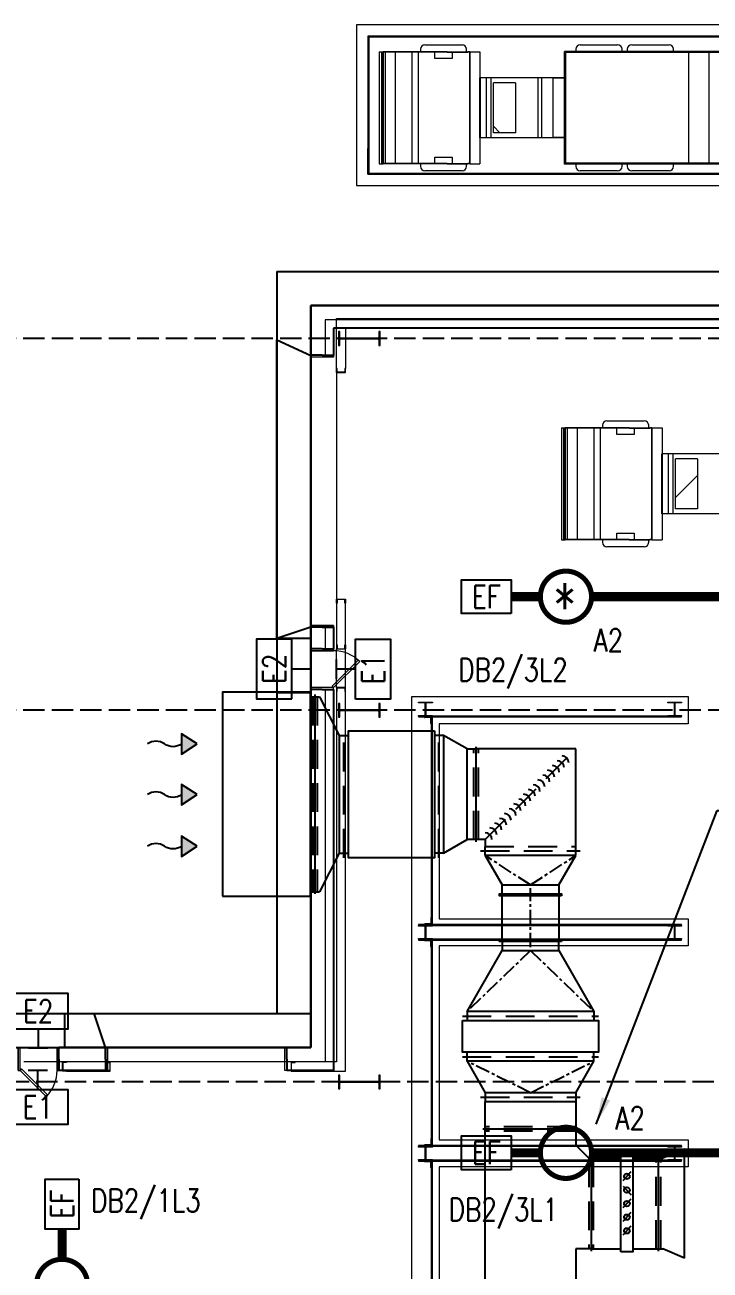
# Model space of a CAD drawing. Header units: millimetres. Extents: x 91119 to 433967, y 16708 to 144224.
# Drawn here: x 291273 to 306397, y 115742 to 143214 of the extents above; entities that cross this region are included whole.
import ezdxf
from ezdxf.enums import TextEntityAlignment as Align

# ---------------------------------------------------------------- set-up
doc = ezdxf.new("R2010")
doc.units = ezdxf.units.MM
doc.header["$LTSCALE"] = 100
for name, pattern in [('121217 IES and EMR$0$XKITLINE03', [6.299213, 4.724409, -1.574803]), ('CENTER', [50.8, 31.75, -6.35, 6.35, -6.35]), ('DASHED', [19.05, 12.7, -6.35]), ('HIDDEN', [9.525, 6.35, -3.175])]:
    doc.linetypes.add(name, pattern=pattern)
doc.layers.add('121217 IES and EMR$0$G3 Fab Prts-22 Door-Plan', color=7, linetype='Continuous', lineweight=5)
for name, color, linetype in [('121217 IES and EMR$0$grid', 8, 'Continuous'), ('121217 IES and EMR$0$layout', 8, 'Continuous'), ('121217 IES and EMR$0$Xref', 8, 'Continuous'), ('Lighting', 5, 'Continuous'), ('Text', 7, 'Continuous'), ('Vent', 3, 'Continuous')]:
    doc.layers.add(name, color=color, linetype=linetype)
doc.styles.add('ROMANS', font='romans.shx', dxfattribs={"width": 0.8, "height": 2.5})
doc.styles.get("Standard").update_dxf_attribs({"font": '', "width": 0.9, "height": 2.5})
doc.styles.get('Standard').set_extended_font_data('@Arial Unicode MS')
doc.dimstyles.new('1-100', dxfattribs={"dimtxt": 250, "dimasz": 250, "dimexe": 10, "dimexo": 10, "dimgap": 10, "dimtad": 0, "dimtih": 1, "dimtoh": 1, "dimzin": 0, "dimdsep": 46, "dimtxsty": 'Standard', "dimcen": 0.09, "dimclrd": 256, "dimclre": 256, "dimclrt": 256, "dimadec": 0, "dimazin": 0, "dimtfac": 1, "dimtofl": 0, "dimtmove": 0, "dimatfit": 3, "dimfxl": 0, "dimtolj": 1, "dimtzin": 0, "dimarcsym": 0})

# ---------------------------------------------------------------- blocks, each defined once
blk = doc.blocks.new('121217 IES and EMR$0$Group-78-1')
at = {"layer": '121217 IES and EMR$0$G3 Fab Prts-22 Door-Plan', "color": 7, "linetype": 'Continuous', "lineweight": 5, "transparency": 33554687, "flags": 128}
blk.add_lwpolyline([(-408, 250), (169, 827), (200, 796), (-377, 219)], close=True, dxfattribs=at)
blk = doc.blocks.new('121217 IES and EMR$0$Group-79-1')
at = {"layer": '121217 IES and EMR$0$G3 Fab Prts-22 Door-Plan', "color": 7, "linetype": 'Continuous', "lineweight": 5, "transparency": 33554687}
for p, q in [((-408, 250), (169, 827)), ((169, 827), (200, 796)), ((-377, 219), (200, 796)), ((-408, 250), (-377, 219))]:
    blk.add_line(p, q, dxfattribs=at)
at = {"layer": '121217 IES and EMR$0$G3 Fab Prts-22 Door-Plan', "color": 7, "transparency": 33554687}
blk.add_blockref('121217 IES and EMR$0$Group-78-1', (0, 0), dxfattribs=at)
blk = doc.blocks.new('121217 IES and EMR$0$Group-74-1')
at = {"layer": '121217 IES and EMR$0$G3 Fab Prts-22 Door-Plan', "color": 7, "linetype": 'Continuous', "lineweight": 5, "transparency": 33554687}
for p, q in [((-450, 250.5), (-450, -250.5)), ((450, 250.5), (450, -250.5))]:
    blk.add_line(p, q, dxfattribs=at)
blk = doc.blocks.new('121217 IES and EMR$0$Group-75-1')
at = {"layer": '121217 IES and EMR$0$G3 Fab Prts-22 Door-Plan', "color": 7, "linetype": 'Continuous', "lineweight": 5, "transparency": 33554687, "flags": 128}
for points in [[(-450, 250.5), (-408, 250.5), (-408, -250.5), (-450, -250.5)], [(408, 250.5), (450, 250.5), (450, -250.5), (408, -250.5)]]:
    blk.add_lwpolyline(points, close=True, dxfattribs=at)
blk = doc.blocks.new('121217 IES and EMR$0$Group-81-1')
at = {"layer": '121217 IES and EMR$0$G3 Fab Prts-22 Door-Plan', "color": 7, "linetype": 'Continuous', "lineweight": 5, "transparency": 33554687}
for p, q in [((-2000, 250.5), (-2000, -250.5)), ((2000, 250.5), (2000, -250.5))]:
    blk.add_line(p, q, dxfattribs=at)
blk = doc.blocks.new('121217 IES and EMR$0$Group-82-1')
at = {"layer": '121217 IES and EMR$0$G3 Fab Prts-22 Door-Plan', "color": 7, "linetype": 'Continuous', "lineweight": 5, "transparency": 33554687, "flags": 128}
for points in [[(-2000, 250.5), (-1958, 250.5), (-1958, -250.5), (-2000, -250.5)], [(1958, 250.5), (2000, 250.5), (2000, -250.5), (1958, -250.5)]]:
    blk.add_lwpolyline(points, close=True, dxfattribs=at)
blk = doc.blocks.new('121217 IES and EMR$0$Group-118-1')
at = {"layer": '121217 IES and EMR$0$G3 Fab Prts-22 Door-Plan', "color": 7, "linetype": 'Continuous', "lineweight": 5, "transparency": 33554687}
for p, q in [((-3000, 250.5), (-3000, -250.5)), ((3000, 250.5), (3000, -250.5))]:
    blk.add_line(p, q, dxfattribs=at)
blk = doc.blocks.new('121217 IES and EMR$0$Group-119-1')
at = {"layer": '121217 IES and EMR$0$G3 Fab Prts-22 Door-Plan', "color": 7, "linetype": 'Continuous', "lineweight": 5, "transparency": 33554687, "flags": 128}
for points in [[(-3000, 250.5), (-2958, 250.5), (-2958, -250.5), (-3000, -250.5)], [(2958, 250.5), (3000, 250.5), (3000, -250.5), (2958, -250.5)]]:
    blk.add_lwpolyline(points, close=True, dxfattribs=at)
blk = doc.blocks.new('121217 IES and EMR$0$Group-125-1')
at = {"layer": '121217 IES and EMR$0$G3 Fab Prts-22 Door-Plan', "color": 7, "linetype": 'Continuous', "lineweight": 5, "transparency": 33554687, "flags": 128}
blk.add_lwpolyline([(-408, 250), (169, 827), (200, 796), (-377, 219)], close=True, dxfattribs=at)
blk = doc.blocks.new('121217 IES and EMR$0$Group-126-1')
at = {"layer": '121217 IES and EMR$0$G3 Fab Prts-22 Door-Plan', "color": 7, "linetype": 'Continuous', "lineweight": 5, "transparency": 33554687}
for p, q in [((-408, 250), (169, 827)), ((169, 827), (200, 796)), ((-377, 219), (200, 796)), ((-408, 250), (-377, 219))]:
    blk.add_line(p, q, dxfattribs=at)
at = {"layer": '121217 IES and EMR$0$G3 Fab Prts-22 Door-Plan', "color": 7, "transparency": 33554687}
blk.add_blockref('121217 IES and EMR$0$Group-125-1', (0, 0), dxfattribs=at)
blk = doc.blocks.new('121217 IES and EMR$0$Group-121-1')
at = {"layer": '121217 IES and EMR$0$G3 Fab Prts-22 Door-Plan', "color": 7, "linetype": 'Continuous', "lineweight": 5, "transparency": 33554687}
for p, q in [((-450, 250.5), (-450, -250.5)), ((450, 250.5), (450, -250.5))]:
    blk.add_line(p, q, dxfattribs=at)
blk = doc.blocks.new('121217 IES and EMR$0$Group-122-1')
at = {"layer": '121217 IES and EMR$0$G3 Fab Prts-22 Door-Plan', "color": 7, "linetype": 'Continuous', "lineweight": 5, "transparency": 33554687, "flags": 128}
for points in [[(-450, 250.5), (-408, 250.5), (-408, -250.5), (-450, -250.5)], [(408, 250.5), (450, 250.5), (450, -250.5), (408, -250.5)]]:
    blk.add_lwpolyline(points, close=True, dxfattribs=at)

msp = doc.modelspace()

# ---------------------------------------------------------------- hatches: boundary and pattern name
at = {"layer": 'Vent', "linetype": 'Continuous'}
for points in [[(295078, 127350), (294730, 127575), (294730, 127125)], [(295078, 126232), (294730, 126457), (294730, 126007)], [(295078, 125093), (294730, 125318), (294730, 124868)]]:
    msp.add_hatch(color=256, dxfattribs=at).paths.add_polyline_path(points)

# ---------------------------------------------------------------- linework, layer by layer
at = {"layer": '121217 IES and EMR$0$grid', "linetype": '121217 IES and EMR$0$XKITLINE03'}
for p, q in [((341471, 136294), (284783, 136294)), ((341471, 128094), (284783, 128094)), ((356246, 119894), (284783, 119894))]:
    msp.add_line(p, q, dxfattribs=at)
at = {"layer": '121217 IES and EMR$0$layout', "transparency": 33554687}
for p, q in [((296835, 137775), (339766, 137775)), ((296835, 137775), (296835, 121400)), ((296835, 137775), (339766, 137775)), ((296835, 137775), (296835, 129687)), ((297585, 137025), (297585, 120650)), ((297585, 137025), (339016, 137025)), ((297585, 137025), (297585, 135925)), ((339016, 137025), (297585, 137025)), ((298086, 136524), (298086, 135925)), ((338515, 136524), (298086, 136524)), ((296835, 129687), (297585, 129687)), ((297585, 129925), (297585, 129450)), ((298086, 129925), (298086, 129450)), ((296835, 128487), (297585, 128487)), ((296835, 128487), (296835, 121400)), ((297585, 128550), (297585, 120650)), ((298086, 128550), (298086, 120149)), ((257446, 121400), (296835, 121400)), ((292149, 121400), (292149, 120650)), ((292149, 121400), (296835, 121400)), ((258196, 120650), (297585, 120650)), ((293051, 120650), (292026, 120650)), ((297585, 120650), (297051, 120650)), ((293051, 120149), (292026, 120149)), ((298086, 120149), (297051, 120149))]:
    msp.add_line(p, q, dxfattribs=at)
at = {"layer": '121217 IES and EMR$0$layout'}
for p, q in [((297585, 120650), (297585, 137025)), ((297585, 137025), (339016, 137025)), ((296835, 129675), (296835, 136269)), ((296835, 136269), (297585, 135921)), ((297836, 135925), (297585, 135925)), ((297585, 135925), (297585, 135925)), ((297585, 135925), (297585, 135925)), ((297585, 135921), (297585, 129925)), ((297836, 135925), (298086, 135925)), ((298086, 135925), (298086, 135925)), ((298086, 135925), (298086, 135925)), ((297585, 129925), (296835, 129675)), ((297836, 129925), (297585, 129925)), ((297585, 129925), (297585, 129925)), ((297585, 129925), (297585, 129925)), ((297836, 129925), (298086, 129925)), ((298086, 129925), (298086, 129925)), ((298086, 129925), (298086, 129925)), ((297836, 129450), (297585, 129450)), ((297585, 129450), (297585, 129450)), ((297585, 129450), (297585, 129450)), ((297836, 129450), (298086, 129450)), ((298086, 129450), (298086, 129450)), ((298086, 129450), (298086, 129450)), ((297836, 128550), (297585, 128550)), ((297585, 128550), (297585, 128550)), ((297585, 128550), (297585, 128550)), ((297836, 128550), (298086, 128550)), ((298086, 128550), (298086, 128550)), ((298086, 128550), (298086, 128550)), ((293051, 120650), (292801, 121400)), ((292801, 121400), (297585, 121400)), ((297585, 121400), (297585, 120650)), ((258196, 120650), (297585, 120650)), ((292026, 120399), (292026, 120650)), ((292026, 120650), (292026, 120650)), ((292026, 120650), (292026, 120650)), ((297585, 120650), (293051, 120650)), ((293051, 120399), (293051, 120650)), ((293051, 120650), (293051, 120650)), ((293051, 120650), (293051, 120650)), ((297051, 120399), (297051, 120650)), ((297051, 120650), (297051, 120650)), ((297051, 120650), (297051, 120650)), ((292026, 120399), (292026, 120149)), ((293051, 120399), (293051, 120149)), ((297051, 120399), (297051, 120149)), ((292026, 120149), (292026, 120149)), ((292026, 120149), (292026, 120149)), ((293051, 120149), (293051, 120149)), ((293051, 120149), (293051, 120149)), ((297051, 120149), (297051, 120149)), ((297051, 120149), (297051, 120149))]:
    msp.add_line(p, q, dxfattribs=at)
at = {"layer": '121217 IES and EMR$0$layout', "linetype": 'Continuous', "lineweight": 5, "transparency": 33554687}
for p, q in [((297901, 136709), (297901, 135925)), ((297901, 136709), (297901, 135925)), ((338700, 136709), (297901, 136709)), ((338700, 136709), (297901, 136709)), ((297585, 135925), (297585, 135883)), ((298086, 135883), (297585, 135883)), ((298086, 135925), (298086, 135883)), ((297585, 129925), (297585, 129967)), ((298086, 129967), (297585, 129967)), ((298086, 129925), (298086, 129967)), ((297901, 129925), (297901, 129450)), ((297585, 129450), (297585, 129408)), ((298086, 129408), (297585, 129408)), ((298086, 129450), (298086, 129408)), ((297585, 128550), (297585, 128592)), ((298086, 128592), (297585, 128592)), ((298086, 128550), (298086, 128592)), ((297901, 128550), (297901, 120334)), ((297901, 128550), (297901, 120334)), ((292026, 120650), (291984, 120650)), ((291984, 120149), (291984, 120650)), ((293051, 120650), (293093, 120650)), ((293093, 120149), (293093, 120650)), ((297051, 120650), (297009, 120650)), ((297009, 120149), (297009, 120650)), ((293051, 120334), (292026, 120334)), ((297901, 120334), (297051, 120334)), ((297901, 120334), (297051, 120334)), ((292026, 120149), (291984, 120149)), ((293051, 120149), (293093, 120149)), ((297051, 120149), (297009, 120149))]:
    msp.add_line(p, q, dxfattribs=at)
for centre, start, end in [((298086, 128592), 45, 90), ((291168, 120149), 315, 0)]:
    msp.add_arc(centre, 816, start, end, dxfattribs=at)
at = {"layer": '121217 IES and EMR$0$Xref', "linetype": 'Continuous', "lineweight": 20}
for p, q in [((298592, 143214), (298592, 139674)), ((339172, 143214), (298592, 143214)), ((338922, 142964), (298842, 142964)), ((298842, 142964), (298842, 139924)), ((299343, 142964), (298843, 142964)), ((298843, 142964), (298843, 142404)), ((338902, 142944), (298862, 142944)), ((298862, 142944), (298862, 139944)), ((299343, 142944), (299343, 142964)), ((305332, 142944), (305332, 142964)), ((305332, 142964), (305832, 142964)), ((305832, 142964), (305832, 142944)), ((299096, 142619), (299096, 140151)), ((299096, 142619), (299124, 142619)), ((299124, 142619), (299144, 142619)), ((299144, 142619), (299144, 140151)), ((299144, 142619), (299181, 142619)), ((299181, 140151), (299181, 142619)), ((299291, 142619), (299181, 142619)), ((299291, 142613), (299187, 142613)), ((299187, 140157), (299187, 142613)), ((299225, 142613), (299225, 140157)), ((299419, 142619), (299291, 142619)), ((299419, 142613), (299291, 142613)), ((299447, 142619), (299419, 142619)), ((299447, 142613), (299419, 142613)), ((299443, 142613), (299443, 140157)), ((299447, 142613), (299447, 142619)), ((299546, 142619), (299447, 142619)), ((299546, 142613), (299447, 142613)), ((299569, 142619), (299546, 142619)), ((299546, 142619), (299546, 142613)), ((299569, 142613), (299546, 142613)), ((299859, 142619), (299569, 142619)), ((299859, 142613), (299569, 142613)), ((299812, 142613), (299812, 140157)), ((299883, 142619), (299859, 142619)), ((299883, 142613), (299859, 142613)), ((299906, 142619), (299883, 142619)), ((299883, 142619), (299883, 142613)), ((299906, 142613), (299883, 142613)), ((300413, 142619), (299906, 142619)), ((300413, 142613), (299906, 142613)), ((299954, 142613), (299954, 140157)), ((300002, 142675), (300002, 142619)), ((300102, 142775), (300923, 142775)), ((300323, 142475), (300323, 142613)), ((300482, 142619), (300413, 142619)), ((300482, 142613), (300413, 142613)), ((300482, 142613), (300482, 142619)), ((300590, 142619), (300482, 142619)), ((300590, 142613), (300482, 142613)), ((300590, 142619), (300660, 142619)), ((300590, 142613), (300590, 142619)), ((300590, 142613), (300660, 142613)), ((300660, 142619), (300978, 142619)), ((300660, 142613), (300978, 142613)), ((300702, 142613), (300702, 142475)), ((300978, 142619), (301048, 142619)), ((300978, 142613), (301048, 142613)), ((301023, 142619), (301023, 142675)), ((301048, 142619), (301048, 142613)), ((301093, 142619), (301048, 142619)), ((301087, 142613), (301048, 142613)), ((301087, 142613), (301087, 140157)), ((301093, 142619), (301317, 142619)), ((301093, 142619), (301093, 140151)), ((301317, 142619), (301317, 142045)), ((314872, 142628), (303182, 142628)), ((303182, 140142), (303182, 142628)), ((303202, 142608), (303202, 140162)), ((314852, 142608), (303202, 142608)), ((303202, 140162), (303202, 142608)), ((303431, 142675), (303431, 142628)), ((303531, 142775), (304353, 142775)), ((304453, 142628), (304453, 142675)), ((304569, 142675), (304569, 142628)), ((304669, 142775), (305491, 142775)), ((305591, 142628), (305591, 142675)), ((305916, 142608), (305916, 140162)), ((306370, 142608), (306370, 140162)), ((298843, 142404), (298862, 142404)), ((300702, 142475), (300323, 142475)), ((301316, 140725), (301316, 142045)), ((301321, 142045), (301316, 142045)), ((301321, 142045), (301321, 140725)), ((301457, 142045), (301321, 142045)), ((301457, 142045), (301457, 140725)), ((301560, 142045), (301457, 142045)), ((301560, 142045), (301560, 140725)), ((302591, 142045), (301560, 142045)), ((302591, 142045), (302591, 140725)), ((302674, 142045), (302591, 142045)), ((302674, 142045), (302674, 140725)), ((303182, 142045), (302674, 142045)), ((302924, 142040), (302924, 140730)), ((303182, 142040), (302924, 142040)), ((302103, 141935), (301615, 141935)), ((301615, 140835), (301615, 141935)), ((302103, 141935), (302103, 140835)), ((301321, 140725), (301316, 140725)), ((301317, 140725), (301317, 140151)), ((301457, 140725), (301321, 140725)), ((301560, 140725), (301457, 140725)), ((302591, 140725), (301560, 140725)), ((302103, 140835), (301615, 140835)), ((302674, 140725), (302591, 140725)), ((303182, 140725), (302674, 140725)), ((303182, 140730), (302924, 140730)), ((298843, 139924), (298843, 140484)), ((298843, 140484), (298862, 140484)), ((299096, 140151), (299124, 140151)), ((299124, 140151), (299144, 140151)), ((299144, 140151), (299181, 140151)), ((299291, 140151), (299181, 140151)), ((299291, 140157), (299187, 140157)), ((299419, 140157), (299291, 140157)), ((299419, 140151), (299291, 140151)), ((299447, 140157), (299419, 140157)), ((299447, 140151), (299419, 140151)), ((299447, 140151), (299447, 140157)), ((299546, 140157), (299447, 140157)), ((299546, 140151), (299447, 140151)), ((299569, 140157), (299546, 140157)), ((299546, 140157), (299546, 140151)), ((299569, 140151), (299546, 140151)), ((299859, 140157), (299569, 140157)), ((299859, 140151), (299569, 140151)), ((299883, 140157), (299859, 140157)), ((299883, 140151), (299859, 140151)), ((299906, 140157), (299883, 140157)), ((299883, 140157), (299883, 140151)), ((299906, 140151), (299883, 140151)), ((300413, 140157), (299906, 140157)), ((300413, 140151), (299906, 140151)), ((300002, 140151), (300002, 140095)), ((300323, 140157), (300323, 140295)), ((300323, 140295), (300702, 140295)), ((300482, 140157), (300413, 140157)), ((300482, 140151), (300413, 140151)), ((300482, 140151), (300482, 140157)), ((300590, 140157), (300482, 140157)), ((300590, 140151), (300482, 140151)), ((300590, 140157), (300660, 140157)), ((300590, 140151), (300590, 140157)), ((300590, 140151), (300660, 140151)), ((300660, 140157), (300978, 140157)), ((300660, 140151), (300978, 140151)), ((300702, 140295), (300702, 140157)), ((300978, 140157), (301048, 140157)), ((300978, 140151), (301048, 140151)), ((301023, 140095), (301023, 140151)), ((301087, 140157), (301048, 140157)), ((301048, 140157), (301048, 140151)), ((301093, 140151), (301048, 140151)), ((301093, 140151), (301317, 140151)), ((314872, 140142), (303182, 140142)), ((314852, 140162), (303202, 140162)), ((303431, 140142), (303431, 140095)), ((304453, 140095), (304453, 140142)), ((304569, 140142), (304569, 140095)), ((305591, 140095), (305591, 140142)), ((298842, 139924), (338922, 139924)), ((299343, 139924), (298843, 139924)), ((298862, 139944), (338902, 139944)), ((299343, 139944), (299343, 139924)), ((300923, 139995), (300102, 139995)), ((304353, 139995), (303531, 139995)), ((305491, 139995), (304669, 139995)), ((305332, 139924), (305332, 139944)), ((305832, 139924), (305332, 139924)), ((305832, 139944), (305832, 139924)), ((298592, 139674), (339172, 139674)), ((298152, 136734), (338652, 136734)), ((298152, 135634), (298152, 136734)), ((298352, 136534), (298352, 136302)), ((338452, 136534), (298352, 136534)), ((298352, 136285), (298352, 135634)), ((298152, 135544), (298152, 130544)), ((304019, 134380), (304019, 134324)), ((304119, 134480), (304941, 134480)), ((305041, 134324), (305041, 134380)), ((303113, 134324), (303113, 131856)), ((303113, 134324), (303141, 134324)), ((303141, 134324), (303162, 134324)), ((303162, 134324), (303162, 131856)), ((303162, 134324), (303198, 134324)), ((303198, 131856), (303198, 134324)), ((303309, 134324), (303198, 134324)), ((303309, 134318), (303205, 134318)), ((303205, 131862), (303205, 134318)), ((303243, 134318), (303243, 131862)), ((303437, 134324), (303309, 134324)), ((303437, 134318), (303309, 134318)), ((303465, 134324), (303437, 134324)), ((303465, 134318), (303437, 134318)), ((303461, 134318), (303461, 131862)), ((303465, 134318), (303465, 134324)), ((303564, 134324), (303465, 134324)), ((303564, 134318), (303465, 134318)), ((303587, 134324), (303564, 134324)), ((303564, 134324), (303564, 134318)), ((303587, 134318), (303564, 134318)), ((303877, 134324), (303587, 134324)), ((303877, 134318), (303587, 134318)), ((303829, 134318), (303829, 131862)), ((303900, 134324), (303877, 134324)), ((303900, 134318), (303877, 134318)), ((303923, 134324), (303900, 134324)), ((303900, 134324), (303900, 134318)), ((303923, 134318), (303900, 134318)), ((304430, 134324), (303923, 134324)), ((304430, 134318), (303923, 134318)), ((303971, 134318), (303971, 131862)), ((304340, 134180), (304340, 134318)), ((304720, 134180), (304340, 134180)), ((304500, 134324), (304430, 134324)), ((304500, 134318), (304430, 134318)), ((304500, 134318), (304500, 134324)), ((304607, 134324), (304500, 134324)), ((304607, 134318), (304500, 134318)), ((304607, 134324), (304677, 134324)), ((304607, 134318), (304607, 134324)), ((304607, 134318), (304677, 134318)), ((304677, 134324), (304995, 134324)), ((304677, 134318), (304995, 134318)), ((304720, 134318), (304720, 134180)), ((304995, 134324), (305065, 134324)), ((304995, 134318), (305065, 134318)), ((305065, 134324), (305065, 134318)), ((305110, 134324), (305065, 134324)), ((305104, 134318), (305065, 134318)), ((305104, 134318), (305104, 131862)), ((305110, 134324), (305335, 134324)), ((305110, 134324), (305110, 131856)), ((305335, 134324), (305335, 133750)), ((305333, 132430), (305333, 133750)), ((305339, 133750), (305333, 133750)), ((305339, 133750), (305339, 132430)), ((305474, 133750), (305339, 133750)), ((305474, 133750), (305474, 132430)), ((305577, 133750), (305474, 133750)), ((305577, 133750), (305577, 132430)), ((306608, 133750), (305577, 133750)), ((306121, 133640), (305633, 133640)), ((305633, 132540), (305633, 133640)), ((306121, 133640), (306121, 132540)), ((305339, 132430), (305333, 132430)), ((305335, 132430), (305335, 131856)), ((305474, 132430), (305339, 132430)), ((305577, 132430), (305474, 132430)), ((306608, 132430), (305577, 132430)), ((306121, 132540), (305633, 132540)), ((304340, 131862), (304340, 132000)), ((304340, 132000), (304720, 132000)), ((304720, 132000), (304720, 131862)), ((303113, 131856), (303141, 131856)), ((303141, 131856), (303162, 131856)), ((303162, 131856), (303198, 131856)), ((303309, 131856), (303198, 131856)), ((303309, 131862), (303205, 131862)), ((303437, 131862), (303309, 131862)), ((303437, 131856), (303309, 131856)), ((303465, 131862), (303437, 131862)), ((303465, 131856), (303437, 131856)), ((303465, 131856), (303465, 131862)), ((303564, 131862), (303465, 131862)), ((303564, 131856), (303465, 131856)), ((303587, 131862), (303564, 131862)), ((303564, 131862), (303564, 131856)), ((303587, 131856), (303564, 131856)), ((303877, 131862), (303587, 131862)), ((303877, 131856), (303587, 131856)), ((303900, 131862), (303877, 131862)), ((303900, 131856), (303877, 131856)), ((303923, 131862), (303900, 131862)), ((303900, 131862), (303900, 131856)), ((303923, 131856), (303900, 131856)), ((304430, 131862), (303923, 131862)), ((304430, 131856), (303923, 131856)), ((304019, 131856), (304019, 131800)), ((304941, 131700), (304119, 131700)), ((304500, 131862), (304430, 131862)), ((304500, 131856), (304430, 131856)), ((304500, 131856), (304500, 131862)), ((304607, 131862), (304500, 131862)), ((304607, 131856), (304500, 131856)), ((304607, 131862), (304677, 131862)), ((304607, 131856), (304607, 131862)), ((304607, 131856), (304677, 131856)), ((304677, 131862), (304995, 131862)), ((304677, 131856), (304995, 131856)), ((304995, 131862), (305065, 131862)), ((304995, 131856), (305065, 131856)), ((305041, 131800), (305041, 131856)), ((305104, 131862), (305065, 131862)), ((305065, 131862), (305065, 131856)), ((305110, 131856), (305065, 131856)), ((305110, 131856), (305335, 131856)), ((298152, 130454), (298152, 129534)), ((298352, 129534), (298352, 130454)), ((298152, 128594), (298152, 129444)), ((298352, 128594), (298352, 129444)), ((298152, 128504), (298152, 120334)), ((298352, 128102), (298352, 128504)), ((299814, 128394), (305914, 128394)), ((299814, 113144), (299814, 128394)), ((305914, 128394), (305914, 127794)), ((298352, 120134), (298352, 128085)), ((299961, 128257), (299961, 128273)), ((299961, 128273), (300267, 128273)), ((300094, 128257), (299961, 128257)), ((300109, 127995), (300109, 128242)), ((300119, 128242), (300119, 127995)), ((300267, 128257), (300134, 128257)), ((300267, 128273), (300267, 128257)), ((305461, 128257), (305461, 128273)), ((305461, 128273), (305767, 128273)), ((305594, 128257), (305461, 128257)), ((305609, 127995), (305609, 128242)), ((305619, 128242), (305619, 127995)), ((305767, 128257), (305634, 128257)), ((305767, 128273), (305767, 128257)), ((299961, 127965), (299961, 127980)), ((299961, 127980), (300094, 127980)), ((300267, 127965), (299961, 127965)), ((299964, 127965), (299964, 127945)), ((305764, 127965), (299964, 127965)), ((299964, 127945), (305764, 127945)), ((300094, 127945), (300244, 127945)), ((300094, 127941), (300094, 127945)), ((300216, 127933), (300102, 127933)), ((300134, 127980), (300267, 127980)), ((300232, 127803), (300232, 127917)), ((300244, 127795), (300240, 127795)), ((300244, 127945), (300244, 127795)), ((300244, 127940), (300264, 127940)), ((300244, 123373), (300244, 127940)), ((300264, 127940), (300264, 123373)), ((300267, 127980), (300267, 127965)), ((300414, 127794), (300414, 123494)), ((305914, 127794), (300414, 127794)), ((305461, 127965), (305461, 127980)), ((305461, 127980), (305594, 127980)), ((305767, 127965), (305461, 127965)), ((305634, 127980), (305767, 127980)), ((305764, 127945), (305764, 127965)), ((305767, 127980), (305767, 127965)), ((299961, 123332), (299961, 123348)), ((299961, 123348), (300267, 123348)), ((299964, 123368), (299964, 123348)), ((305764, 123368), (299964, 123368)), ((299964, 123348), (305764, 123348)), ((300094, 123372), (300094, 123368)), ((300094, 123368), (300244, 123368)), ((300216, 123380), (300102, 123380)), ((300232, 123510), (300232, 123396)), ((300244, 123518), (300240, 123518)), ((300244, 123368), (300244, 123518)), ((300264, 123373), (300244, 123373)), ((300267, 123348), (300267, 123332)), ((300414, 123494), (305914, 123494)), ((305461, 123332), (305461, 123348)), ((305461, 123348), (305767, 123348)), ((305764, 123348), (305764, 123368)), ((305767, 123348), (305767, 123332)), ((305914, 123494), (305914, 122894)), ((300094, 123332), (299961, 123332)), ((300109, 123070), (300109, 123317)), ((300119, 123317), (300119, 123070)), ((300267, 123332), (300134, 123332)), ((305594, 123332), (305461, 123332)), ((305609, 123070), (305609, 123317)), ((305619, 123317), (305619, 123070)), ((305767, 123332), (305634, 123332)), ((299961, 123040), (299961, 123055)), ((299961, 123055), (300094, 123055)), ((300267, 123040), (299961, 123040)), ((299964, 123040), (299964, 123020)), ((305764, 123040), (299964, 123040)), ((299964, 123020), (305764, 123020)), ((300094, 123020), (300244, 123020)), ((300094, 123016), (300094, 123020)), ((300216, 123008), (300102, 123008)), ((300134, 123055), (300267, 123055)), ((300232, 122878), (300232, 122992)), ((300244, 122870), (300240, 122870)), ((300244, 123020), (300244, 122870)), ((300244, 123015), (300264, 123015)), ((300244, 118498), (300244, 123015)), ((300264, 123015), (300264, 118498)), ((300267, 123055), (300267, 123040)), ((300414, 122894), (300414, 118619)), ((305914, 122894), (300414, 122894)), ((305461, 123040), (305461, 123055)), ((305461, 123055), (305594, 123055)), ((305767, 123040), (305461, 123040)), ((305634, 123055), (305767, 123055)), ((305764, 123020), (305764, 123040)), ((305767, 123055), (305767, 123040)), ((292102, 120334), (291252, 120334)), ((293062, 120334), (292192, 120334)), ((297152, 120334), (293152, 120334)), ((298152, 120334), (297242, 120334)), ((292192, 120134), (293062, 120134)), ((297242, 120134), (298352, 120134)), ((299961, 118457), (299961, 118473)), ((299961, 118473), (300267, 118473)), ((300094, 118457), (299961, 118457)), ((299964, 118493), (299964, 118473)), ((305764, 118493), (299964, 118493)), ((299964, 118473), (305764, 118473)), ((300094, 118497), (300094, 118493)), ((300094, 118493), (300244, 118493)), ((300216, 118505), (300102, 118505)), ((300109, 118195), (300109, 118442)), ((300119, 118442), (300119, 118195)), ((300267, 118457), (300134, 118457)), ((300232, 118635), (300232, 118521)), ((300244, 118643), (300240, 118643)), ((300244, 118493), (300244, 118643)), ((300264, 118498), (300244, 118498)), ((300267, 118473), (300267, 118457)), ((300414, 118619), (305914, 118619)), ((305461, 118457), (305461, 118473)), ((305461, 118473), (305767, 118473)), ((305594, 118457), (305461, 118457)), ((305609, 118195), (305609, 118442)), ((305619, 118442), (305619, 118195)), ((305767, 118457), (305634, 118457)), ((305764, 118473), (305764, 118493)), ((305767, 118473), (305767, 118457)), ((305914, 118619), (305914, 118019)), ((299961, 118165), (299961, 118180)), ((299961, 118180), (300094, 118180)), ((300267, 118165), (299961, 118165)), ((299964, 118165), (299964, 118145)), ((305764, 118165), (299964, 118165)), ((299964, 118145), (305764, 118145)), ((300094, 118145), (300244, 118145)), ((300094, 118141), (300094, 118145)), ((300216, 118133), (300102, 118133)), ((300134, 118180), (300267, 118180)), ((300244, 118145), (300244, 117995)), ((300244, 118140), (300264, 118140)), ((300244, 113623), (300244, 118140)), ((300264, 118140), (300264, 113623)), ((300267, 118180), (300267, 118165)), ((305461, 118165), (305461, 118180)), ((305461, 118180), (305594, 118180)), ((305767, 118165), (305461, 118165)), ((305634, 118180), (305767, 118180)), ((305764, 118145), (305764, 118165)), ((305767, 118180), (305767, 118165)), ((300232, 118003), (300232, 118117)), ((300244, 117995), (300240, 117995)), ((305914, 118019), (300414, 118019)), ((300414, 118019), (300414, 113744))]:
    msp.add_line(p, q, dxfattribs=at)
at = {"layer": '121217 IES and EMR$0$Xref', "linetype": 'Continuous', "lineweight": 0}
for p, q in [((305621, 142628), (305641, 142608)), ((303182, 142238), (303202, 142218)), ((301087, 141505), (301093, 141499)), ((301615, 140977), (301757, 140835)), ((305258, 140162), (305278, 140142)), ((305110, 133678), (305104, 133672)), ((306121, 133273), (305633, 132785)), ((305110, 132263), (305104, 132257)), ((298221, 128203), (298193, 128175)), ((300812, 127965), (300792, 127945)), ((303640, 127965), (303620, 127945)), ((300264, 127417), (300244, 127397)), ((300264, 124589), (300244, 124569)), ((301872, 123368), (301852, 123348)), ((304700, 123368), (304680, 123348)), ((301544, 123040), (301524, 123020)), ((304372, 123040), (304352, 123020)), ((300264, 121760), (300244, 121740)), ((293152, 120305), (293145, 120298)), ((298406, 119902), (298389, 119885)), ((300264, 118932), (300244, 118912)), ((302654, 118493), (302634, 118473)), ((305462, 118473), (305461, 118472)), ((305482, 118493), (305462, 118473)), ((302325, 118165), (302305, 118145)), ((305154, 118165), (305134, 118145)), ((300264, 116103), (300244, 116083))]:
    msp.add_line(p, q, dxfattribs=at)
at = {"layer": '121217 IES and EMR$0$Xref', "linetype": 'Continuous', "lineweight": 15}
for p, q in [((298193, 136446), (298193, 136141)), ((298221, 136446), (298193, 136446)), ((298221, 136321), (298221, 136446)), ((298221, 136141), (298221, 136266)), ((299065, 136302), (298240, 136302)), ((298240, 136285), (299065, 136285)), ((299084, 136446), (299084, 136321)), ((299112, 136446), (299084, 136446)), ((299084, 136266), (299084, 136141)), ((299112, 136141), (299112, 136446)), ((298193, 136141), (298221, 136141)), ((299084, 136141), (299112, 136141)), ((298166, 135634), (298152, 135634)), ((298152, 135544), (298152, 135634)), ((298152, 135544), (298352, 135544)), ((298166, 135563), (298166, 135634)), ((298326, 135551), (298178, 135551)), ((298352, 135634), (298338, 135634)), ((298338, 135634), (298338, 135563)), ((298352, 135544), (298352, 135634)), ((298152, 130454), (298152, 130544)), ((298152, 130544), (298352, 130544)), ((298166, 130525), (298166, 130454)), ((298326, 130537), (298178, 130537)), ((298338, 130454), (298338, 130525)), ((298352, 130544), (298352, 130454)), ((298166, 130454), (298152, 130454)), ((298352, 130454), (298338, 130454)), ((298152, 129534), (298166, 129534)), ((298152, 129534), (298152, 129444)), ((298352, 129444), (298152, 129444)), ((298166, 129534), (298166, 129463)), ((298178, 129451), (298326, 129451)), ((298338, 129534), (298352, 129534)), ((298338, 129463), (298338, 129534)), ((298352, 129534), (298352, 129444)), ((298152, 128594), (298152, 128504)), ((298352, 128594), (298152, 128594)), ((298166, 128504), (298166, 128575)), ((298178, 128587), (298326, 128587)), ((298338, 128575), (298338, 128504)), ((298352, 128504), (298352, 128594)), ((298152, 128504), (298166, 128504)), ((298338, 128504), (298352, 128504)), ((298193, 128246), (298193, 127941)), ((298221, 128246), (298193, 128246)), ((298221, 128121), (298221, 128246)), ((298221, 127941), (298221, 128066)), ((299065, 128102), (298240, 128102)), ((298240, 128085), (299065, 128085)), ((299084, 128246), (299084, 128121)), ((299112, 128246), (299084, 128246)), ((299084, 128066), (299084, 127941)), ((299112, 127941), (299112, 128246)), ((298193, 127941), (298221, 127941)), ((299084, 127941), (299112, 127941)), ((292102, 120334), (292192, 120334)), ((292102, 120134), (292102, 120334)), ((292192, 120334), (292192, 120320)), ((293152, 120334), (293062, 120334)), ((293062, 120334), (293062, 120320)), ((293152, 120134), (293152, 120334)), ((297242, 120334), (297152, 120334)), ((297152, 120334), (297152, 120134)), ((297242, 120320), (297242, 120334)), ((292192, 120134), (292102, 120134)), ((292109, 120308), (292109, 120160)), ((292192, 120320), (292121, 120320)), ((292121, 120148), (292192, 120148)), ((292192, 120148), (292192, 120134)), ((293062, 120320), (293133, 120320)), ((293133, 120148), (293062, 120148)), ((293062, 120148), (293062, 120134)), ((293062, 120134), (293152, 120134)), ((293145, 120308), (293145, 120160)), ((297152, 120134), (297242, 120134)), ((297159, 120160), (297159, 120308)), ((297171, 120320), (297242, 120320)), ((297242, 120148), (297171, 120148)), ((297242, 120134), (297242, 120148)), ((298193, 120046), (298193, 119741)), ((298221, 120046), (298193, 120046)), ((298221, 119921), (298221, 120046)), ((298221, 119741), (298221, 119866)), ((299065, 119902), (298240, 119902)), ((298240, 119885), (299065, 119885)), ((299084, 120046), (299084, 119921)), ((299112, 120046), (299084, 120046)), ((299084, 119866), (299084, 119741)), ((299112, 119741), (299112, 120046)), ((298193, 119741), (298221, 119741)), ((299084, 119741), (299112, 119741))]:
    msp.add_line(p, q, dxfattribs=at)
at = {"layer": '121217 IES and EMR$0$Xref', "linetype": 'Continuous', "lineweight": 20}
for centre, radius, start, end in [((300102, 142675), 100, 90, 180), ((300923, 142675), 100, 0, 90), ((303531, 142675), 100, 90, 180), ((304353, 142675), 100, 0, 90), ((304669, 142675), 100, 90, 180), ((305491, 142675), 100, 0, 90), ((300102, 140095), 100, 180, 270), ((300923, 140095), 100, 270, 0), ((303531, 140095), 100, 180, 270), ((304353, 140095), 100, 270, 0), ((304669, 140095), 100, 180, 270), ((305491, 140095), 100, 270, 0), ((304119, 134380), 100, 90, 180), ((304941, 134380), 100, 0, 90), ((304119, 131800), 100, 180, 270), ((304941, 131800), 100, 270, 0), ((300094, 128242), 15.2, 0, 90), ((300134, 128242), 15.2, 90, 180), ((305594, 128242), 15.2, 0, 90), ((305634, 128242), 15.2, 90, 180), ((300094, 127995), 15.2, 270, 0), ((300102, 127941), 8, 180, 270), ((300134, 127995), 15.2, 180, 270), ((300216, 127917), 16, 0, 90), ((300240, 127803), 8, 180, 270), ((305594, 127995), 15.2, 270, 0), ((305634, 127995), 15.2, 180, 270), ((300102, 123372), 8, 90, 180), ((300216, 123396), 16, 270, 0), ((300240, 123510), 8, 90, 180), ((300094, 123317), 15.2, 0, 90), ((300134, 123317), 15.2, 90, 180), ((305594, 123317), 15.2, 0, 90), ((305634, 123317), 15.2, 90, 180), ((300094, 123070), 15.2, 270, 0), ((300102, 123016), 8, 180, 270), ((300134, 123070), 15.2, 180, 270), ((300216, 122992), 16, 0, 90), ((300240, 122878), 8, 180, 270), ((305594, 123070), 15.2, 270, 0), ((305634, 123070), 15.2, 180, 270), ((300102, 118497), 8, 90, 180), ((300094, 118442), 15.2, 0, 90), ((300134, 118442), 15.2, 90, 180), ((300216, 118521), 16, 270, 0), ((300240, 118635), 8, 90, 180), ((305594, 118442), 15.2, 0, 90), ((305634, 118442), 15.2, 90, 180), ((300094, 118195), 15.2, 270, 0), ((300102, 118141), 8, 180, 270), ((300134, 118195), 15.2, 180, 270), ((300216, 118117), 16, 0, 90), ((305594, 118195), 15.2, 270, 0), ((305634, 118195), 15.2, 180, 270), ((300240, 118003), 8, 180, 270)]:
    msp.add_arc(centre, radius, start, end, dxfattribs=at)
at = {"layer": '121217 IES and EMR$0$Xref', "linetype": 'Continuous', "lineweight": 15}
for centre, radius, start, end in [((298240, 136321), 19.1, 180, 270), ((298240, 136266), 19.1, 90, 180), ((299065, 136321), 19.1, 270, 0), ((299065, 136266), 19.1, 0, 90), ((298178, 135563), 12, 180, 270), ((298326, 135563), 12, 270, 0), ((298178, 130525), 12, 90, 180), ((298326, 130525), 12, 0, 90), ((298178, 129463), 12, 180, 270), ((298326, 129463), 12, 270, 0), ((298178, 128575), 12, 90, 180), ((298326, 128575), 12, 0, 90), ((298240, 128121), 19.1, 180, 270), ((298240, 128066), 19.1, 90, 180), ((299065, 128121), 19.1, 270, 0), ((299065, 128066), 19.1, 0, 90), ((292121, 120308), 12, 90, 180), ((292121, 120160), 12, 180, 270), ((293133, 120308), 12, 0, 90), ((293133, 120160), 12, 270, 0), ((297171, 120308), 12, 90, 180), ((297171, 120160), 12, 180, 270), ((298240, 119921), 19.1, 180, 270), ((298240, 119866), 19.1, 90, 180), ((299065, 119921), 19.1, 270, 0), ((299065, 119866), 19.1, 0, 90)]:
    msp.add_arc(centre, radius, start, end, dxfattribs=at)
at = {"layer": 'Lighting'}
for p, q in [((297585, 128794), (297585, 129217)), ((298149, 128788), (298149, 129212)), ((297162, 129006), (297585, 129006)), ((298572, 129000), (298149, 129000)), ((291566, 121067), (291566, 120644)), ((291354, 120644), (291777, 120644)), ((291348, 120150), (291772, 120150)), ((291560, 119727), (291560, 120150))]:
    msp.add_line(p, q, dxfattribs=at)
at = {"layer": 'Lighting', "const_width": 112}
for points in [[(302650, 130599, 1), (303779, 130599, 1)], [(302650, 118329, 1), (303779, 118329, 1)], [(291529, 115416, 1), (292658, 115416, 1)]]:
    msp.add_lwpolyline(points, format="xyb", close=True, dxfattribs=at)
at = {"layer": 'Lighting', "color": 1}
for points in [[(302008, 130226), (300911, 130226), (300911, 130972), (302008, 130972)], [(302008, 117956), (300911, 117956), (300911, 118702), (302008, 118702)], [(292466, 117745), (292466, 116647), (291720, 116647), (291720, 117745)]]:
    msp.add_lwpolyline(points, close=True, dxfattribs=at)
at = {"layer": 'Lighting', "color": 1, "linetype": 'DASHED', "const_width": 200}
for points in [[(302008, 130599), (302650, 130599)], [(303779, 130599), (312775, 130599)], [(302008, 118329), (302650, 118329)], [(303779, 118329), (312775, 118329)], [(292093, 115980), (292093, 116647)]]:
    msp.add_lwpolyline(points, dxfattribs=at)
at = {"layer": 'Lighting'}
for points in [[(297162, 128346), (297162, 129665), (296388, 129665), (296388, 128346)], [(298572, 128340), (298572, 129659), (299346, 129659), (299346, 128340)], [(290906, 121067), (292225, 121067), (292225, 121841), (290906, 121841)], [(290901, 119727), (292219, 119727), (292219, 118953), (290901, 118953)]]:
    msp.add_lwpolyline(points, close=True, dxfattribs=at)
at = {"layer": 'Vent'}
for p, q in [((297575, 128390), (297775, 128390)), ((297675, 128440), (297675, 124040)), ((297775, 128390), (298212, 127540)), ((298212, 127540), (298412, 127540)), ((298212, 127540), (298212, 124940)), ((300512, 127540), (300312, 127540)), ((301032, 127240), (300512, 127540)), ((300512, 127540), (300512, 124940)), ((301032, 125240), (301032, 127240)), ((301032, 127240), (301232, 127240)), ((301232, 125190), (301232, 127290)), ((303432, 127240), (301232, 127240)), ((303432, 125090), (303432, 127240)), ((300512, 124940), (301032, 125240)), ((301232, 125240), (301032, 125240)), ((301432, 125240), (301232, 125240)), ((301432, 125240), (301432, 125090)), ((301432, 124890), (301432, 125090)), ((303432, 124890), (303432, 125090)), ((298212, 124940), (297775, 124090)), ((298212, 124940), (298412, 124940)), ((300512, 124940), (300312, 124940)), ((301432, 124890), (301807, 124241)), ((303432, 124890), (301432, 124890)), ((303057, 124241), (303432, 124890)), ((301807, 124041), (301807, 124241)), ((301807, 124241), (303057, 124241)), ((303057, 124241), (303057, 124041)), ((297575, 124090), (297775, 124090)), ((301807, 122991), (301807, 122791)), ((303057, 122791), (303057, 122991)), ((301032, 121448), (301807, 122791)), ((301807, 122791), (303057, 122791)), ((303057, 122791), (303832, 121448)), ((301032, 121448), (301032, 121248)), ((303832, 121448), (301032, 121448)), ((303832, 121448), (303832, 121248)), ((301032, 120348), (301032, 120548)), ((303832, 120348), (301032, 120348)), ((301032, 120348), (301432, 119656)), ((303432, 119656), (303832, 120348)), ((303832, 120348), (303832, 120548)), ((303432, 119656), (301432, 119656)), ((301432, 119656), (301432, 119456)), ((303432, 119656), (303432, 119456)), ((303432, 119456), (301432, 119456)), ((301432, 114834), (301432, 119456)), ((303432, 119456), (303432, 118495)), ((303482, 118854), (301382, 118854)), ((303718, 118209), (303432, 118495)), ((305835, 118409), (305352, 118209)), ((305835, 116009), (305835, 118409)), ((303768, 118209), (303718, 118209)), ((303768, 118259), (303768, 116159)), ((303768, 118209), (304426, 118209)), ((304694, 118209), (305352, 118209)), ((305259, 116159), (305259, 118259)), ((304426, 116359), (304426, 118059)), ((304426, 116359), (304426, 118059)), ((304426, 116359), (304426, 118059)), ((304481, 117721), (304653, 117918)), ((304481, 117597), (304653, 117400)), ((304481, 117121), (304653, 117318)), ((304481, 116821), (304653, 117018)), ((304481, 116521), (304653, 116718)), ((303432, 116209), (303432, 114834)), ((303768, 116209), (303432, 116209)), ((303768, 116209), (304426, 116209)), ((304694, 116209), (305352, 116209)), ((305835, 116009), (305352, 116209))]:
    msp.add_line(p, q, dxfattribs=at)
at = {"layer": 'Vent', "linetype": 'HIDDEN'}
for p, q in [((297625, 128390), (297625, 124090)), ((297725, 128390), (297725, 124090)), ((298312, 124840), (298312, 127640)), ((300412, 124840), (300412, 127640)), ((301182, 125240), (301182, 127240)), ((301282, 125240), (301282, 127240)), ((301432, 125240), (303432, 127240)), ((301432, 125090), (303432, 125090)), ((301332, 124990), (303532, 124990)), ((300932, 121348), (303932, 121348)), ((300932, 120448), (303932, 120448)), ((301332, 119556), (303532, 119556)), ((303432, 118904), (301432, 118904)), ((303432, 118804), (301432, 118804)), ((303718, 118209), (303718, 116209)), ((303818, 118209), (303818, 116209)), ((305209, 116209), (305209, 118209)), ((305309, 116209), (305309, 118209))]:
    msp.add_line(p, q, dxfattribs=at)
at = {"layer": 'Vent', "linetype": 'CENTER', "ltscale": 0.1}
for p, q in [((302432, 124241), (301432, 124890)), ((302432, 124241), (303432, 124890)), ((302432, 122866), (302432, 124166)), ((302432, 122791), (301032, 121448)), ((302432, 122791), (303832, 121448)), ((302432, 119656), (301032, 120348)), ((302432, 119656), (303832, 120348))]:
    msp.add_line(p, q, dxfattribs=at)
at = {"layer": 'Vent'}
for points in [[(295635, 123990), (297575, 123990), (297575, 128490), (295635, 128490)], [(300312, 127640), (300312, 124840), (298412, 124840), (298412, 127640)], [(303114, 124021), (301749, 124021), (301749, 124041), (303114, 124041)], [(303114, 124001), (301749, 124001), (301749, 124021), (303114, 124021)], [(303114, 123011), (301749, 123011), (301749, 123031), (303114, 123031)], [(303114, 122991), (301749, 122991), (301749, 123011), (303114, 123011)], [(300932, 121248), (303932, 121248), (303932, 120548), (300932, 120548)], [(304426, 116146), (304426, 118272), (304694, 118272), (304694, 116146)]]:
    msp.add_lwpolyline(points, close=True, dxfattribs=at)
at = {"layer": 'Vent', "linetype": 'Continuous'}
for points in [[(295078, 127350), (294730, 127575), (294730, 127125)], [(295078, 126232), (294730, 126457), (294730, 126007)], [(295078, 125093), (294730, 125318), (294730, 124868)]]:
    msp.add_lwpolyline(points, close=True, dxfattribs=at)
for points in [[(294730, 127350, -0.32), (294355, 127350, 0.32), (293980, 127350)], [(294730, 126232, -0.32), (294355, 126232, 0.32), (293980, 126232)], [(294730, 125093, -0.32), (294355, 125093, 0.32), (293980, 125093)]]:
    msp.add_lwpolyline(points, format="xyb", dxfattribs=at)
at = {"layer": 'Vent'}
for points in [[(301807, 123031), (301807, 124001)], [(303057, 124001), (303057, 123031)]]:
    msp.add_lwpolyline(points, dxfattribs=at)
for centre in [(304560, 117809), (304560, 117509), (304560, 117209), (304560, 116909), (304560, 116609)]:
    msp.add_circle(centre, 61.4, dxfattribs=at)
for centre in [(303023, 126831), (303129, 126937), (302705, 126513), (302811, 126619), (302917, 126725), (302492, 126301), (302598, 126407), (302174, 125983), (302280, 126089), (302386, 126195), (301962, 125771), (302068, 125877), (301644, 125452), (301750, 125559), (301856, 125665), (301432, 125240), (301538, 125346)]:
    msp.add_arc(centre, 150, 0, 90, dxfattribs=at)

# ---------------------------------------------------------------- block references
at = {"layer": '121217 IES and EMR$0$layout', "transparency": 33554687}
for name, p, rotation in [('121217 IES and EMR$0$Group-118-1', (297836, 132925), 270.0000443962296), ('121217 IES and EMR$0$Group-119-1', (297836, 132925), 270.0000443962296), ('121217 IES and EMR$0$Group-81-1', (295051, 120399), 180.0000443962296), ('121217 IES and EMR$0$Group-82-1', (295051, 120399), 180.0000443962296)]:
    msp.add_blockref(name, p, dxfattribs=dict(at, rotation=rotation))
at = {"layer": '121217 IES and EMR$0$layout', "extrusion": (0, 0, -1), "zscale": -1}
for name, p, rotation in [('121217 IES and EMR$0$Group-121-1', (-297836, 129000), 89.9999556037704), ('121217 IES and EMR$0$Group-122-1', (-297836, 129000), 89.9999556037704), ('121217 IES and EMR$0$Group-126-1', (-297836, 129000), 89.9999556037704), ('121217 IES and EMR$0$Group-74-1', (-291576, 120399), 179.9999556037704), ('121217 IES and EMR$0$Group-75-1', (-291576, 120399), 179.9999556037704), ('121217 IES and EMR$0$Group-79-1', (-291576, 120399), 179.9999556037704)]:
    msp.add_blockref(name, p, dxfattribs=dict(at, rotation=rotation))

# ---------------------------------------------------------------- texts
at = {"layer": 'Lighting', "color": 0, "style": 'ROMANS', "width": 0.8}
for p in [(301460, 130599), (301460, 118329)]:
    msp.add_text('EF', height=500, dxfattribs=at).set_placement(p, align=Align.MIDDLE_CENTER)
for s, height, p in [('*', 1000, (302914, 129898)), ('DB2/3L2', 500, (300838, 128738)), ('DB2/1L3', 500, (292736, 117029)), ('DB2/3L1', 500, (300628, 116828))]:
    msp.add_text(s, height=height, dxfattribs=at).set_placement(p)
for s, rotation, p in [('E2', 89.9675, (296775, 129006)), ('E1', 90.0325, (298959, 129000)), ('E2', 359.9675, (291566, 121454)), ('E1', 0.0325, (291560, 119340)), ('EF', 90, (292093, 117196))]:
    msp.add_text(s, height=500, rotation=rotation, dxfattribs=at).set_placement(p, align=Align.MIDDLE_CENTER)
at = {"layer": 'Lighting', "color": 0, "char_height": 500, "width": 7884.62, "attachment_point": 1, "style": 'ROMANS'}
for insert in [(303827, 129887), (304307, 119347)]:
    msp.add_mtext('A2', dxfattribs=dict(at, insert=insert))

# ---------------------------------------------------------------- leaders
at = {"layer": 'Text'}
msp.add_leader([(303880, 118960), (306552, 125880), (309580, 125880)], dimstyle='1-100', override={"dimasz": 600}, dxfattribs=at)

doc.saveas('drawing.dxf')
